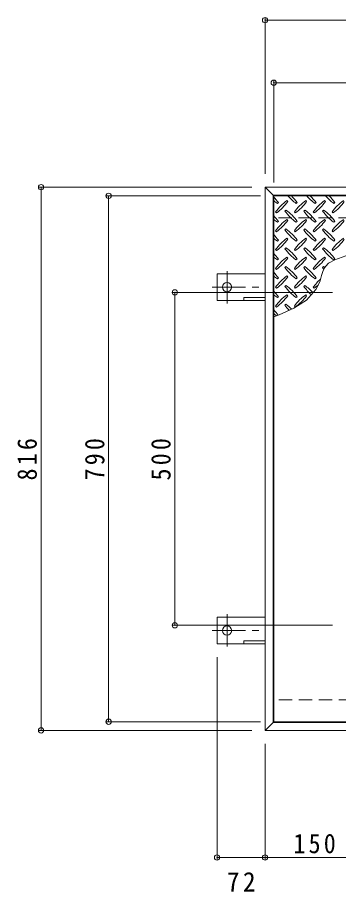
# Model space of a CAD drawing. Units: millimetres on the paper, enlarged 2 times, with parts at other scales. Extents: x -472 to 546, y -392 to 378.
# Drawn here: x -439.2 to -342.8, y 71.6 to 334.2 of the extents above; entities that cross this region are included whole.
import ezdxf

# ---------------------------------------------------------------- set-up
doc = ezdxf.new("R2010")
doc.units = ezdxf.units.MM
doc.header["$LTSCALE"] = 2
doc.header["$PDMODE"] = 32
doc.header["$PDSIZE"] = 1.6
doc.linetypes.add('CHAIN1', pattern=[8, 5, -1, 1, -1])
doc.linetypes.add('DASHED2', pattern=[3, 2, -1])
for name, color, linetype, lineweight in [('0-1_躯体', 2, 'DASHED2', 9), ('0-2_仕上', 3, 'Continuous', 9), ('0-3_建具', 4, 'Continuous', 9), ('0-9', 134, 'Continuous', 5), ('0-E', 3, 'Continuous', 9), ('0-F', 7, 'Continuous', 9)]:
    doc.layers.add(name, color=color, linetype=linetype, lineweight=lineweight)
doc.styles.add('ＭＳ ゴシック', font='')
doc.styles.get('ＭＳ ゴシック').set_extended_font_data('MS Gothic')

msp = doc.modelspace()

# ---------------------------------------------------------------- linework, layer by layer
at = {"layer": '0-1_躯体'}
for p, q in [((-218.88, 274.042), (-362.48, 274.042)), ((-290.78, 129.243), (-362.48, 129.243))]:
    msp.add_line(p, q, dxfattribs=at)
at = {"layer": '0-2_仕上'}
msp.add_line((-362.28, 280.642), (-290.78, 280.642), dxfattribs=at)
msp.add_lwpolyline([(-290.78, 122.642), (-362.28, 122.642), (-362.28, 280.642)], dxfattribs=at)
at = {"layer": '0-3_建具'}
for p, q in [((-364.88, 283.242), (-362.48, 280.842)), ((-364.88, 283.242), (-216.48, 283.242)), ((-364.88, 283.242), (-364.88, 120.042)), ((-362.48, 280.842), (-218.88, 280.842)), ((-362.48, 280.842), (-362.48, 122.442)), ((-362.48, 122.442), (-364.88, 120.042)), ((-362.48, 122.442), (-218.88, 122.442)), ((-364.88, 120.042), (-216.48, 120.042))]:
    msp.add_line(p, q, dxfattribs=at)
at = {"layer": '0-9'}
for p, q in [((-361.18, 278.348), (-360.897, 278.631)), ((-358.069, 278.914), (-358.352, 279.197)), ((-355.523, 278.348), (-355.24, 278.631)), ((-352.412, 278.914), (-352.695, 279.197)), ((-349.866, 278.348), (-349.583, 278.631)), ((-346.755, 278.914), (-347.038, 279.197)), ((-344.209, 278.348), (-343.927, 278.631)), ((-361.746, 275.802), (-361.463, 275.52)), ((-358.634, 276.368), (-358.917, 276.085)), ((-356.089, 275.802), (-355.806, 275.52)), ((-352.978, 276.368), (-353.26, 276.085)), ((-350.432, 275.802), (-350.149, 275.52)), ((-347.321, 276.368), (-347.603, 276.085)), ((-344.775, 275.802), (-344.492, 275.52)), ((-358.069, 273.257), (-358.352, 273.54)), ((-352.412, 273.257), (-352.695, 273.54)), ((-346.755, 273.257), (-347.038, 273.54)), ((-361.18, 272.691), (-360.897, 272.974)), ((-358.634, 270.711), (-358.917, 270.428)), ((-355.523, 272.691), (-355.24, 272.974)), ((-352.978, 270.711), (-353.26, 270.428)), ((-349.866, 272.691), (-349.583, 272.974)), ((-347.321, 270.711), (-347.603, 270.428)), ((-344.209, 272.691), (-343.927, 272.974)), ((-361.746, 270.146), (-361.463, 269.863)), ((-358.069, 267.6), (-358.352, 267.883)), ((-356.089, 270.146), (-355.806, 269.863)), ((-352.412, 267.6), (-352.695, 267.883)), ((-350.432, 270.146), (-350.149, 269.863)), ((-346.755, 267.6), (-347.038, 267.883)), ((-344.775, 270.146), (-344.492, 269.863)), ((-361.18, 267.034), (-360.897, 267.317)), ((-355.523, 267.034), (-355.24, 267.317)), ((-349.866, 267.034), (-349.583, 267.317)), ((-344.209, 267.034), (-343.927, 267.317)), ((-361.746, 264.489), (-361.463, 264.206)), ((-358.634, 265.054), (-358.917, 264.772)), ((-356.089, 264.489), (-355.806, 264.206)), ((-352.978, 265.054), (-353.26, 264.772)), ((-350.432, 264.489), (-350.149, 264.206)), ((-347.321, 265.054), (-347.603, 264.772)), ((-344.775, 264.489), (-344.492, 264.206)), ((-361.18, 261.377), (-360.897, 261.66)), ((-358.069, 261.943), (-358.352, 262.226)), ((-355.523, 261.377), (-355.24, 261.66)), ((-352.412, 261.943), (-352.695, 262.226)), ((-349.866, 261.377), (-349.583, 261.66)), ((-346.755, 261.943), (-347.038, 262.226)), ((-344.209, 261.377), (-343.927, 261.66)), ((-361.746, 258.832), (-361.463, 258.549)), ((-358.634, 259.398), (-358.917, 259.115)), ((-356.089, 258.832), (-355.806, 258.549)), ((-352.978, 259.398), (-353.26, 259.115)), ((-350.432, 258.832), (-350.149, 258.549)), ((-347.321, 259.398), (-347.603, 259.115)), ((-361.18, 255.721), (-360.897, 256.003)), ((-358.069, 256.286), (-358.352, 256.569)), ((-355.523, 255.721), (-355.24, 256.003)), ((-352.412, 256.286), (-352.695, 256.569)), ((-349.866, 255.721), (-349.583, 256.003)), ((-361.746, 253.175), (-361.463, 252.892)), ((-358.634, 253.741), (-358.917, 253.458)), ((-356.089, 253.175), (-355.806, 252.892)), ((-352.978, 253.741), (-353.26, 253.458)), ((-350.432, 253.175), (-350.149, 252.892)), ((-361.18, 250.064), (-360.897, 250.347)), ((-358.069, 250.629), (-358.352, 250.912)), ((-355.523, 250.064), (-355.24, 250.347)), ((-352.412, 250.629), (-352.695, 250.912)), ((-361.746, 247.518), (-361.463, 247.235)), ((-358.634, 248.084), (-358.917, 247.801)), ((-356.089, 247.518), (-355.806, 247.235))]:
    msp.add_line(p, q, dxfattribs=at)
msp.add_lwpolyline([(-362.28, 244.259), (-360.625, 244.925), (-356.275, 246.916), (-352.482, 249.35), (-349.601, 252.505), (-348.486, 254.776), (-348.258, 255.472), (-347.904, 256.7), (-347.527, 257.9), (-347.037, 258.994), (-346.667, 259.55), (-345.811, 260.373), (-343.892, 261.394), (-341.698, 262.173), (-339.563, 263.011), (-338.483, 263.643), (-337.515, 264.519), (-336.297, 266.443), (-335.508, 268.76), (-335.038, 271.045)], dxfattribs=at)
for centre, start, end in [((-372.706, 270.216), 35.47272, 44.0249), ((-352.765, 290.157), 228.99213, 234.5273), ((-349.937, 267.388), 125.47272, 144.5273), ((-369.877, 287.328), 305.47256, 324.5273), ((-347.109, 290.157), 221.00789, 234.5273), ((-367.049, 270.216), 35.47272, 45.97511), ((-344.28, 267.388), 125.47272, 144.5273), ((-364.22, 287.328), 305.47256, 324.5273), ((-341.452, 290.157), 221.00789, 234.5273), ((-361.392, 270.216), 35.47272, 45.97511), ((-338.623, 267.388), 125.47272, 144.5273), ((-358.564, 287.328), 305.47256, 324.5273), ((-335.795, 290.157), 221.00789, 234.5273), ((-355.735, 270.216), 35.47272, 45.97511), ((-332.966, 267.388), 125.47272, 144.5273), ((-352.907, 287.328), 305.47256, 324.5273), ((-347.109, 284.5), 215.47258, 234.5273), ((-367.049, 264.559), 35.47272, 54.5273), ((-341.452, 284.5), 215.47258, 234.5273), ((-361.392, 264.559), 35.47272, 54.5273), ((-335.795, 284.5), 215.47258, 234.5273), ((-355.735, 264.559), 35.47272, 54.5273), ((-372.706, 264.559), 35.47272, 44.0249), ((-352.765, 284.5), 228.99213, 234.5273), ((-349.937, 261.731), 125.47272, 144.5273), ((-369.877, 281.671), 305.47256, 324.5273), ((-344.28, 261.731), 125.47272, 144.5273), ((-364.22, 281.671), 305.47256, 324.5273), ((-338.623, 261.731), 125.47272, 144.5273), ((-358.564, 281.671), 305.47256, 324.5273), ((-332.966, 261.731), 125.47272, 144.5273), ((-352.907, 281.671), 305.47256, 324.5273), ((-367.049, 258.903), 35.47272, 54.5273), ((-361.392, 258.903), 35.47272, 54.5273), ((-355.735, 258.903), 35.47272, 54.5273), ((-372.706, 258.903), 35.47272, 44.0249), ((-352.765, 278.843), 228.99213, 234.5273), ((-349.937, 256.074), 125.47272, 144.5273), ((-347.109, 278.843), 215.47258, 234.5273), ((-344.28, 256.074), 125.47272, 144.5273), ((-341.452, 278.843), 215.47258, 234.5273), ((-338.623, 256.074), 125.47272, 144.5273), ((-335.795, 278.843), 215.47258, 234.5273), ((-332.966, 256.074), 125.47272, 144.5273), ((-369.877, 276.015), 305.47256, 324.5273), ((-364.22, 276.015), 305.47256, 324.52728), ((-358.564, 276.015), 305.47256, 324.52728), ((-352.907, 276.015), 305.47256, 324.52728), ((-372.706, 253.246), 35.47272, 44.0249), ((-347.109, 273.186), 215.47258, 234.5273), ((-367.049, 253.246), 35.47272, 54.5273), ((-341.452, 273.186), 215.47258, 234.5273), ((-361.392, 253.246), 35.47272, 54.5273), ((-335.795, 273.186), 215.47258, 234.5273), ((-355.735, 253.246), 35.47272, 54.5273), ((-352.765, 273.186), 228.99213, 234.5273), ((-349.937, 250.417), 125.47272, 144.5273), ((-369.877, 270.358), 305.47256, 324.5273), ((-344.28, 250.417), 125.47272, 144.5273), ((-364.22, 270.358), 305.47256, 324.5273), ((-338.623, 250.417), 125.47272, 144.5273), ((-358.564, 270.358), 305.47256, 324.5273), ((-372.706, 247.589), 35.47272, 44.0249), ((-347.109, 267.529), 215.47258, 234.5273), ((-367.049, 247.589), 35.47272, 54.5273), ((-341.452, 267.529), 215.47258, 234.5273), ((-361.392, 247.589), 35.47272, 54.5273), ((-335.795, 267.529), 215.47258, 218.03572), ((-355.735, 247.589), 52.70831, 54.5273), ((-352.765, 267.529), 228.99213, 234.5273), ((-349.937, 244.76), 125.47272, 144.5273), ((-369.877, 264.701), 305.47256, 324.5273), ((-344.28, 244.76), 125.47272, 144.5273), ((-364.22, 264.701), 305.47256, 324.5273), ((-338.623, 244.76), 131.38763, 144.5273), ((-347.109, 261.872), 215.47258, 234.5273), ((-367.049, 241.932), 35.47272, 54.5273), ((-341.452, 261.872), 215.47258, 228.77962), ((-361.392, 241.932), 41.35275, 54.5273), ((-358.564, 264.701), 305.47256, 311.59831), ((-372.706, 241.932), 35.47272, 44.0249), ((-352.765, 261.872), 228.99213, 234.5273), ((-349.937, 239.104), 125.47272, 144.5273), ((-369.877, 259.044), 305.47256, 324.5273), ((-344.28, 239.104), 125.47272, 144.5273), ((-364.22, 259.044), 305.47256, 324.5273), ((-347.109, 256.216), 215.47258, 223.25978), ((-367.049, 236.275), 45.57452, 54.5273), ((-372.706, 236.275), 35.94795, 44.0249), ((-352.765, 256.216), 228.99213, 233.25279)]:
    msp.add_arc(centre, 14.5, start, end, dxfattribs=at)
at = {"layer": '0-E', "linetype": 'CHAIN1'}
for p, q in [((-376.32, 248.274), (-376.32, 258.052)), ((-380.752, 253.242), (-364.92, 253.242)), ((-376.32, 155.01), (-376.32, 145.233)), ((-380.752, 150.042), (-364.92, 150.042))]:
    msp.add_line(p, q, dxfattribs=at)
at = {"layer": '0-E'}
for p, q in [((-379.32, 249.242), (-379.32, 257.242)), ((-364.88, 257.242), (-379.32, 257.242)), ((-364.88, 249.242), (-379.32, 249.242)), ((-379.32, 154.042), (-379.32, 146.042)), ((-364.88, 154.042), (-379.32, 154.042)), ((-364.88, 146.042), (-379.32, 146.042))]:
    msp.add_line(p, q, dxfattribs=at)
for points in [[(-364.88, 250.142), (-371.32, 250.142), (-371.32, 249.242)], [(-364.88, 146.942), (-371.32, 146.942), (-371.32, 146.042)]]:
    msp.add_lwpolyline(points, dxfattribs=at)
for centre in [(-376.32, 253.242), (-376.32, 150.042)]:
    msp.add_circle(centre, 1.4, dxfattribs=at)
at = {"layer": '0-F'}
for p, q in [((-364.88, 334.027), (-364.88, 287.242)), ((-364.88, 333.427), (-216.48, 333.427)), ((-362.28, 315.226), (-362.28, 284.642)), ((-362.28, 314.626), (-290.78, 314.626)), ((-432.76, 283.242), (-368.88, 283.242)), ((-432.16, 283.242), (-432.16, 120.042)), ((-412.471, 280.642), (-366.28, 280.642)), ((-411.871, 280.642), (-411.871, 122.642)), ((-392.581, 251.642), (-344.68, 251.642)), ((-391.981, 151.642), (-391.981, 251.642)), ((-392.581, 151.642), (-344.68, 151.642)), ((-379.32, 81.262), (-379.32, 142.042)), ((-412.471, 122.642), (-366.28, 122.642)), ((-432.76, 120.042), (-368.88, 120.042)), ((-364.88, 81.262), (-364.88, 116.042)), ((-379.32, 81.862), (-364.88, 81.862)), ((-364.88, 81.862), (-334.88, 81.862))]:
    msp.add_line(p, q, dxfattribs=at)
for p in [(-364.88, 333.427), (-362.28, 314.626), (-432.16, 283.242), (-411.871, 280.642), (-391.981, 251.642), (-391.981, 151.642), (-411.871, 122.642), (-432.16, 120.042), (-379.32, 81.862), (-364.88, 81.862)]:
    msp.add_point(p, dxfattribs=at)

# ---------------------------------------------------------------- texts
at = {"layer": '0-F', "color": 2, "char_height": 5.865, "attachment_point": 7, "rotation": 90, "style": 'ＭＳ ゴシック'}
for s, insert in [('\\T1.27;\\W0.9;816', (-433.36, 195.142)), ('\\T1.27;\\W0.9;790', (-413.071, 195.142)), ('\\T1.27;\\W0.9;500', (-393.181, 195.142))]:
    msp.add_mtext(s, dxfattribs=dict(at, insert=insert))
at = {"layer": '0-F', "color": 2, "char_height": 5.865, "attachment_point": 7, "style": 'ＭＳ ゴシック'}
for s, insert in [('\\T1.27;\\W0.9;150', (-356.38, 83.062)), ('\\T1.27;\\W0.95;72', (-376.35, 71.648))]:
    msp.add_mtext(s, dxfattribs=dict(at, insert=insert))

doc.saveas('drawing.dxf')
